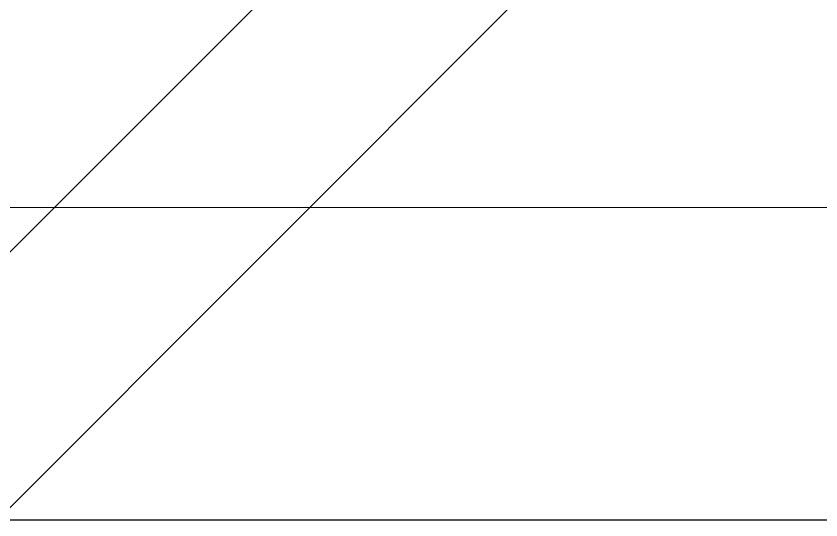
# Model space of a CAD drawing. Header units: millimetres. Extents: x 674 to 609626, y -20132 to 4061356.
# Drawn here: x 435023 to 438777, y 3967087 to 3969435 of the extents above; entities that cross this region are included whole.
import ezdxf

# ---------------------------------------------------------------- set-up
doc = ezdxf.new("R2010")
doc.units = ezdxf.units.MM
for name, color, linetype, lineweight in [('A-010-M_LINE', 90, 'Continuous', 18), ('A-230-M_FLOOR', 192, 'Continuous', 13), ('Z-060-M_DETAIL', 92, 'Continuous', 25)]:
    doc.layers.add(name, color=color, linetype=linetype, lineweight=lineweight)

# ---------------------------------------------------------------- blocks, each defined once
blk = doc.blocks.new('25021-APA-ZZ-ZZ-M3-AR-000001_V3_rvt-2-S0_021 - ROOF LOADING PLAN')
at = {"layer": 'A-230-M_FLOOR', "lineweight": 5}
blk.add_line((-2396211.902583395, 3968543.915283331), (-2385372.199702791, 3968543.915283331), dxfattribs=at)

msp = doc.modelspace()

# ---------------------------------------------------------------- hatches: boundary and pattern name
at = {"layer": 'Z-060-M_DETAIL', "lineweight": 18}
h = msp.add_hatch(dxfattribs=at)
h.set_pattern_fill('FP_46', color=171, style=0, pattern_type=2)
h.set_pattern_definition([(45, (2824679.297205387, 0), (-3367.596045400933, 3367.596045400933), []), (45, (2825869.922205387, 0), (0, 6735.192090801866), []), (45, (2823488.672205387, 0), (0, 6735.192090801866), [])])
h.paths.add_polyline_path([(521463.5219934792, 3967087.1704956), (526641.7963455501, 3967087.1704956), (519220.9528264944, 3993545.428639135), (507838.3205975965, 3995964.881808464), (506690.7957091094, 3999297.459146688), (504771.8728928892, 3998993.520356289), (498761.8306668904, 4037108.919888724), (471346.7850017962, 4030276.515639688), (477409.8783845408, 4012393.83851732), (477108.2129696519, 4012291.559335724), (470444.496671027, 4031643.949990198), (413821.5561366491, 4012146.657976205), (429337.1400522701, 3967087.1704956), (517392.2171936901, 3967087.1704956)])

# ---------------------------------------------------------------- linework, layer by layer
at = {"layer": 'A-010-M_LINE', "lineweight": 25}
msp.add_line((429337.1400522725, 3967087.170495596), (526641.7963455524, 3967087.170495596), dxfattribs=at)

# ---------------------------------------------------------------- block references
at = {"lineweight": 5}
msp.add_blockref('25021-APA-ZZ-ZZ-M3-AR-000001_V3_rvt-2-S0_021 - ROOF LOADING PLAN', (2824679.297205387, 0), dxfattribs=at)

doc.saveas('drawing.dxf')
